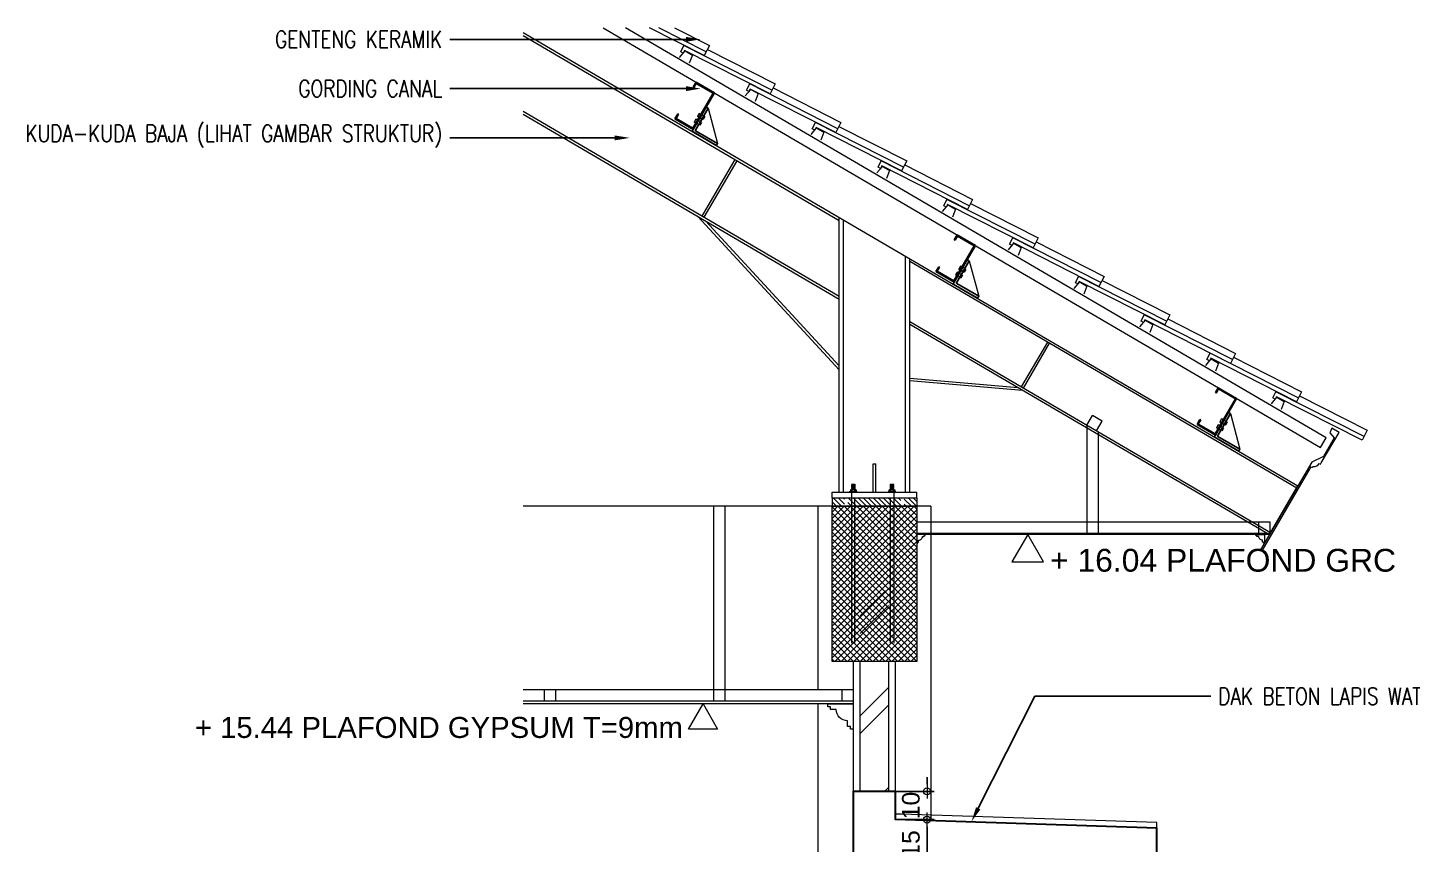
# Model space of a CAD drawing. Header units: millimetres. Extents: x -11 to 1625, y -267 to 180.
# Drawn here: x 1122.84 to 1142.46, y 103.73 to 115.3 of the extents above; entities that cross this region are included whole.
import ezdxf
from ezdxf import colors
from ezdxf.entities.mleader import LeaderData, LeaderLine
from ezdxf.math import Vec2, Vec3

# ---------------------------------------------------------------- set-up
doc = ezdxf.new("R2010")
doc.units = ezdxf.units.MM
doc.layers.add('03-GRS', color=3, linetype='Continuous')
for name, color, linetype, lineweight in [('ars', 11, 'Continuous', 5), ('ARS DIN', 31, 'Continuous', 5), ('atap', 7, 'Continuous', 20), ('balok', 111, 'Continuous', 35), ('blk', 1, 'Continuous', 30), ('GEN', 11, 'Continuous', 5), ('kap', 71, 'Continuous', 15), ('lan', 7, 'Continuous', 15), ('not', 7, 'Continuous', 20), ('pla', 213, 'Continuous', 15), ('tem', 5, 'Continuous', 20), ('TEXT KETERANGAN', 7, 'Continuous', 9), ('u', 6, 'Continuous', 20)]:
    doc.layers.add(name, color=color, linetype=linetype, lineweight=lineweight)
doc.styles.add('ATTR', font='romans.shx', dxfattribs={"width": 0.8, "height": 1.735066})
doc.styles.add('S', font='SIMPLEX', dxfattribs={"width": 1.1})
doc.styles.get("Standard").update_dxf_attribs({"font": 'ARIALUNI.TTF'})
doc.dimstyles.new('SK-25', dxfattribs={"dimtxt": 0.25, "dimasz": 0.1, "dimexe": 0.1, "dimexo": 0, "dimgap": 0.1, "dimtad": 1, "dimdec": 0, "dimlfac": 25, "dimzin": 12, "dimdsep": 46, "dimtxsty": 'Standard', "dimblk": 'BULAT', "dimcen": 0.1, "dimclrd": 256, "dimadec": 0, "dimazin": 3, "dimtfac": 1, "dimtdec": 0, "dimtofl": 0, "dimtmove": 0, "dimatfit": 3, "dimldrblk": 'BULAT', "dimfxl": 0, "dimtolj": 1, "dimtzin": 0, "dimarcsym": 0})

# ---------------------------------------------------------------- blocks, each defined once
blk = doc.blocks.new('PEILA')
blk.add_lwpolyline([(-0.188, -0.325), (0.188, -0.325), (0, 0)], close=True)
at = {"style": 'S', "width": 1.1, "flags": 4}
blk.add_attdef('CAT', (0.265, -0.289), '', height=0.2, dxfattribs=at)
blk = doc.blocks.new('A$C58C93239')
at = {"layer": '03-GRS'}
for p, q in [((-662, 1348), (-12, 1721)), ((-662, 1348), (-12, 1721)), ((-619, 1336), (-23, 1677)), ((-619, 1336), (-23, 1677)), ((60, 1531), (-23, 1677)), ((60, 1531), (-23, 1677)), ((88, 1547), (-12, 1721)), ((88, 1547), (-12, 1721)), ((60, 1531), (88, 1547)), ((60, 1531), (88, 1547)), ((83, 46), (-662, 1348)), ((83, 46), (-662, 1348)), ((94, 90), (-619, 1336)), ((94, 90), (-619, 1336)), ((-444, 805), (-374, 845)), ((-444, 805), (-374, 845)), ((3, 24), (-444, 805)), ((3, 24), (-444, 805)), ((-267, 399), (-74, 510)), ((-267, 399), (-74, 510)), ((606, 577), (634, 593)), ((606, 577), (634, 593)), ((690, 431), (606, 577)), ((690, 431), (606, 577)), ((734, 419), (634, 593)), ((734, 419), (634, 593)), ((83, 46), (734, 419)), ((83, 46), (734, 419)), ((122, -23), (83, 46)), ((122, -23), (83, 46)), ((94, 90), (690, 431)), ((94, 90), (690, 431)), ((-785, -450), (-4, -3)), ((-785, -450), (-4, -3)), ((-746, -520), (-785, -450)), ((-746, -520), (-785, -450)), ((-746, -520), (122, -23)), ((-746, -520), (122, -23))]:
    blk.add_line(p, q, dxfattribs=at)
blk.add_ellipse((-14, 14), major_axis=(-14.1, 14.1), ratio=1, start_param=2.87598, end_param=4.446776, dxfattribs=at)
blk.add_ellipse((-14, 14), major_axis=(-14.1, 14.1), ratio=1, start_param=2.87598, end_param=4.446776, dxfattribs=at)
at = {"layer": 'atap', "color": 2}
for p, q in [((-444, 805), (-785, -450)), ((-327, 503), (-133, 614)), ((-327, 503), (-267, 399)), ((-267, 399), (-74, 510)), ((-133, 614), (-74, 510)), ((-208, 295), (-14, 406)), ((-208, 295), (-14, 406)), ((-208, 295), (-148, 191)), ((-148, 191), (46, 302)), ((-14, 406), (46, 302))]:
    blk.add_line(p, q, dxfattribs=at)
blk = doc.blocks.new('GORDING 150')
at = {"layer": 'balok', "color": 1, "ltscale": 0.5, "xscale": 0.09999999997671699, "yscale": 0.09999999997671699, "zscale": 0.09999999997671699}
blk.add_blockref('A$C58C93239', (12.8, -47.9), dxfattribs=at)
blk = doc.blocks.new('BULAT')
for p, q in [((-1, 0), (1, 0)), ((0, -1), (0, 1))]:
    blk.add_line(p, q)
blk.add_circle((0, 0), 0.5)
blk = doc.blocks.new('*D3240')
at = {"layer": 'Defpoints', "color": 0, "ltscale": 0.15}
for p in [(1135.139, 104.475), (1135.139, 104.075), (1135.584, 104.075)]:
    blk.add_point(p, dxfattribs=at)
at = {"layer": 'u', "lineweight": -2, "ltscale": 0.15}
for p, q in [((1135.584, 104.575), (1135.584, 104.675)), ((1135.584, 103.975), (1135.584, 103.875))]:
    blk.add_line(p, q, dxfattribs=at)
at = {"layer": 'u', "color": 0, "lineweight": -2, "ltscale": 0.15}
for p, q in [((1135.139, 104.475), (1135.684, 104.475)), ((1135.139, 104.075), (1135.684, 104.075))]:
    blk.add_line(p, q, dxfattribs=at)
at = {"layer": 'u', "lineweight": -2, "ltscale": 0.15, "xscale": 0.1, "yscale": 0.1, "zscale": 0.1}
for p, rotation in [((1135.584, 104.475), 270), ((1135.584, 104.075), 90)]:
    blk.add_blockref('BULAT', p, dxfattribs=dict(at, rotation=rotation))
at = {"layer": 'u', "color": 0, "ltscale": 0.15, "insert": (1135.356, 104.275), "char_height": 0.25, "attachment_point": 5, "rotation": 90}
blk.add_mtext('\\A1;10', dxfattribs=at)
blk = doc.blocks.new('*D3241')
at = {"layer": 'Defpoints', "color": 0, "ltscale": 0.15}
for p in [(1135.139, 104.075), (1135.084, 103.475), (1135.584, 103.475)]:
    blk.add_point(p, dxfattribs=at)
at = {"layer": 'u', "color": 0, "lineweight": -2, "ltscale": 0.15}
for p, q in [((1135.139, 104.075), (1135.684, 104.075)), ((1135.084, 103.475), (1135.684, 103.475))]:
    blk.add_line(p, q, dxfattribs=at)
at = {"layer": 'u', "lineweight": -2, "ltscale": 0.15}
blk.add_line((1135.584, 103.975), (1135.584, 103.575), dxfattribs=at)
at = {"layer": 'u', "lineweight": -2, "ltscale": 0.15, "xscale": 0.1, "yscale": 0.1, "zscale": 0.1}
for p, rotation in [((1135.584, 104.075), 90), ((1135.584, 103.475), 270)]:
    blk.add_blockref('BULAT', p, dxfattribs=dict(at, rotation=rotation))
at = {"layer": 'u', "color": 0, "ltscale": 0.15, "insert": (1135.356, 103.73), "char_height": 0.25, "attachment_point": 5, "rotation": 90}
blk.add_mtext('\\A1;15', dxfattribs=at)

msp = doc.modelspace()

# ---------------------------------------------------------------- hatches: boundary and pattern name
at = {"layer": 'ars'}
h = msp.add_hatch(dxfattribs=at)
h.set_pattern_fill('ANSI31', color=256, scale=0.4, style=0)
h.set_pattern_definition([(135, (3115.739344, 400.922335), (0.035355339, 0.035355339), [])])
h.paths.add_polyline_path([(1134.4621174, 108.6351718), (1135.2141174, 108.6351718), (1135.2141175, 108.5151718), (1134.4621175, 108.5151718)])
h.paths.add_polyline_path([(1135.4385438, 108.6351718), (1135.4385438, 108.5151718), (1135.2621175, 108.5151718), (1135.2621175, 108.6351718)])
h.paths.add_polyline_path([(1134.2385438, 108.5151718), (1134.2385438, 108.6351718), (1134.4141175, 108.6351718), (1134.4141175, 108.5151718)])
h = msp.add_hatch(dxfattribs=at)
h.set_pattern_fill('ANSI37,_O', color=256, scale=0.02)
h.set_pattern_definition([(135, (9480.614795, -1383.601345), (0.0449012806, 0.0449012806), []), (45, (9480.614795, -1383.601345), (0.0449012806, -0.0449012806), [])])
h.paths.add_polyline_path([(1135.4385438, 106.3151718), (1134.2385438, 106.3151718), (1134.2385438, 108.5151718), (1135.4385438, 108.5151718)])
h = msp.add_hatch(dxfattribs=at)
h.set_pattern_fill('TEMBOK', color=256)
h.set_pattern_definition([(45, (1078.8554, -105.8009), (-0.707107, 0.707107), []), (45, (1079.1054, -105.8009), (-0.707107, 0.707107), [])])
h.paths.add_polyline_path([(1134.6385438, 104.4751718), (1135.0385438, 104.4751718), (1135.0385438, 107.3151718), (1134.6385438, 107.3151718)])
h.paths.add_polyline_path([(1135.0385438, 96.9151718), (1134.6385438, 96.9151718), (1134.6385438, 92.7151718), (1135.0385438, 92.7151718)])

# ---------------------------------------------------------------- linework, layer by layer
at = {"ltscale": 10}
msp.add_line((1140.8385438, 108.8039433), (1140.4344833, 108.1134832), dxfattribs=at)
at = {"layer": 'ars'}
for p, q in [((1129.8614296, 115.2278026), (1140.8385438, 108.8039433)), ((1129.8614296, 115.1860913), (1134.3385438, 112.5660628)), ((1129.8614296, 114.1108662), (1134.3385438, 111.4908377)), ((1129.8614296, 114.0691548), (1134.3385438, 111.4491264)), ((1132.3975708, 112.6267043), (1132.866281, 113.427638)), ((1132.4251892, 112.6105419), (1132.8938994, 113.4114756)), ((1134.3385438, 110.4491264), (1132.3385438, 112.6195359)), ((1134.3385438, 110.5022513), (1132.4447937, 112.5573579)), ((1134.3385438, 108.7151718), (1134.3385438, 112.6077741)), ((1134.3985438, 108.7151718), (1134.3985438, 112.5726618)), ((1135.2785438, 108.7151718), (1135.2785438, 112.0576817)), ((1135.3385438, 108.7151718), (1135.3385438, 112.0225694)), ((1135.3385438, 111.9854927), (1140.8223814, 108.7763249)), ((1135.3385438, 111.1327279), (1140.4506458, 108.1411017)), ((1135.3385438, 111.0956512), (1140.4344833, 108.1134832)), ((1136.9221306, 110.2060054), (1137.2938663, 110.8412287)), ((1136.949749, 110.189843), (1137.3214847, 110.8250663)), ((1135.3385438, 110.3277671), (1136.874312, 110.1969124)), ((1135.3385438, 110.2956512), (1136.9385438, 110.1593236)), ((1134.8185438, 109.1151719), (1134.8585438, 109.1151718)), ((1134.8185438, 108.7151719), (1134.8185438, 109.1151719)), ((1134.8585438, 108.7151719), (1134.8585438, 109.1151718)), ((1134.2385438, 108.7151718), (1135.4385438, 108.7151718)), ((1134.2385438, 108.6351718), (1134.2385438, 108.7151718)), ((1134.5141174, 108.8255718), (1134.5621174, 108.8223718)), ((1134.5141174, 108.8191718), (1134.5621174, 108.8159718)), ((1134.5621174, 108.8097851), (1134.5141174, 108.8127718)), ((1134.5621174, 108.8033851), (1134.5141174, 108.8063718)), ((1134.5621174, 108.7971984), (1134.5141174, 108.7999718)), ((1134.5621174, 108.7907984), (1134.5141174, 108.7935718)), ((1134.5621174, 108.7846118), (1134.5141174, 108.7871718)), ((1134.5621174, 108.7782118), (1134.5141174, 108.7807718)), ((1134.5621174, 108.7720251), (1134.5141174, 108.7743718)), ((1134.5621174, 108.7656251), (1134.5141174, 108.7679718)), ((1134.5621174, 108.7594384), (1134.5141174, 108.7615718)), ((1134.5621174, 108.7530384), (1134.5141174, 108.7551718)), ((1134.5621174, 108.7468518), (1134.5141174, 108.7487718)), ((1134.5173174, 108.8221584), (1134.5589174, 108.8193851)), ((1134.5173174, 108.8157584), (1134.5589174, 108.8129851)), ((1134.5589174, 108.8067984), (1134.5173174, 108.8093584)), ((1134.5589174, 108.8003984), (1134.5173174, 108.8029584)), ((1134.5589174, 108.7942118), (1134.5173174, 108.7965584)), ((1134.5589174, 108.7878118), (1134.5173174, 108.7901584)), ((1134.5589174, 108.7816251), (1134.5173174, 108.7837584)), ((1134.5589174, 108.7752251), (1134.5173174, 108.7773584)), ((1134.5589174, 108.7690384), (1134.5173174, 108.7709584)), ((1134.5589174, 108.7626384), (1134.5173174, 108.7645584)), ((1134.5589174, 108.7564518), (1134.5173174, 108.7581584)), ((1134.5589174, 108.7500518), (1134.5173174, 108.7517584)), ((1135.0641174, 108.8255718), (1135.1121174, 108.8223718)), ((1135.0641174, 108.8191718), (1135.1121174, 108.8159718)), ((1135.1121174, 108.8097851), (1135.0641174, 108.8127718)), ((1135.1121174, 108.8033851), (1135.0641174, 108.8063718)), ((1135.1121174, 108.7971984), (1135.0641174, 108.7999718)), ((1135.1121174, 108.7907984), (1135.0641174, 108.7935718)), ((1135.1121174, 108.7846118), (1135.0641174, 108.7871718)), ((1135.1121174, 108.7782118), (1135.0641174, 108.7807718)), ((1135.1121174, 108.7720251), (1135.0641174, 108.7743718)), ((1135.1121174, 108.7656251), (1135.0641174, 108.7679718)), ((1135.1121174, 108.7594384), (1135.0641174, 108.7615718)), ((1135.1121174, 108.7530384), (1135.0641174, 108.7551718)), ((1135.1121174, 108.7468518), (1135.0641174, 108.7487718)), ((1135.0673174, 108.8221584), (1135.1089174, 108.8193851)), ((1135.0673174, 108.8157584), (1135.1089174, 108.8129851)), ((1135.1089174, 108.8067984), (1135.0673174, 108.8093584)), ((1135.1089174, 108.8003984), (1135.0673174, 108.8029584)), ((1135.1089174, 108.7942118), (1135.0673174, 108.7965584)), ((1135.1089174, 108.7878118), (1135.0673174, 108.7901584)), ((1135.1089174, 108.7816251), (1135.0673174, 108.7837584)), ((1135.1089174, 108.7752251), (1135.0673174, 108.7773584)), ((1135.1089174, 108.7690384), (1135.0673174, 108.7709584)), ((1135.1089174, 108.7626384), (1135.0673174, 108.7645584)), ((1135.1089174, 108.7564518), (1135.0673174, 108.7581584)), ((1135.1089174, 108.7500518), (1135.0673174, 108.7517584)), ((1135.4385438, 108.6351718), (1135.4385438, 108.7151718)), ((1134.2385438, 108.6351718), (1135.4385438, 108.6351718)), ((1134.2385438, 108.6351718), (1134.2385438, 108.5151718)), ((1134.2385438, 108.5151718), (1135.4385438, 108.5151718)), ((1135.4385438, 108.6351718), (1135.4385438, 108.5151718)), ((1140.4344921, 108.1134982), (1135.4385438, 108.1134982)), ((1134.5385438, 105.7151718), (1129.8614296, 105.7151718))]:
    msp.add_line(p, q, dxfattribs=at)
for points in [[(1132.0771332, 114.8735966), (1132.1549984, 114.9670686), (1132.2585709, 114.9064655), (1132.2152299, 114.7927925)], [(1133.0091119, 114.3282709), (1133.0869771, 114.4217429), (1133.1905496, 114.3611399), (1133.1472086, 114.2474668)], [(1133.9410907, 113.7829452), (1134.0189558, 113.8764172), (1134.1225283, 113.8158142), (1134.0791874, 113.7021411)], [(1134.8730694, 113.2376196), (1134.9509345, 113.3310916), (1135.0545071, 113.2704885), (1135.0111661, 113.1568155)], [(1135.8050481, 112.6922939), (1135.8829132, 112.7857659), (1135.9864858, 112.7251629), (1135.9431448, 112.6114898)], [(1136.7370268, 112.1469682), (1136.814892, 112.2404402), (1136.9184645, 112.1798372), (1136.8751235, 112.0661641)], [(1137.6690055, 111.6016426), (1137.7468707, 111.6951146), (1137.8504432, 111.6345115), (1137.8071023, 111.5208385)], [(1138.6009843, 111.0563169), (1138.6788494, 111.1497889), (1138.7824219, 111.0891859), (1138.739081, 110.9755128)], [(1139.532963, 110.5109912), (1139.6108281, 110.6044632), (1139.7144007, 110.5438602), (1139.6710597, 110.4301871)], [(1140.4649417, 109.9656656), (1140.5428069, 110.0591376), (1140.6463794, 109.9985345), (1140.6030384, 109.8848615)], [(1134.5171174, 108.7455718), (1134.5141174, 108.7487718), (1134.5173174, 108.7517584), (1134.5141174, 108.7551718), (1134.5173174, 108.7581584), (1134.5141174, 108.7615718), (1134.5173174, 108.7645584), (1134.5141174, 108.7679718), (1134.5173174, 108.7709584), (1134.5141174, 108.7743718), (1134.5173174, 108.7773584), (1134.5141174, 108.7807718), (1134.5173174, 108.7837584), (1134.5141174, 108.7871718), (1134.5173174, 108.7901584), (1134.5141174, 108.7935718), (1134.5173174, 108.7965584), (1134.5141174, 108.7999718), (1134.5173174, 108.8029584), (1134.5141174, 108.8063718), (1134.5173174, 108.8093584), (1134.5141174, 108.8127718), (1134.5173174, 108.8157584), (1134.5141174, 108.8191718), (1134.5173174, 108.8221584), (1134.5141174, 108.8255718), (1134.5589174, 108.8255718), (1134.5621174, 108.8223718), (1134.5589174, 108.8193851), (1134.5621174, 108.8159718), (1134.5589174, 108.8129851), (1134.5621174, 108.8097851), (1134.5589174, 108.8067984), (1134.5621174, 108.8033851), (1134.5589174, 108.8003984), (1134.5621174, 108.7971984), (1134.5589174, 108.7942118), (1134.5621174, 108.7907984), (1134.5589174, 108.7878118), (1134.5621174, 108.7846118), (1134.5589174, 108.7816251), (1134.5621174, 108.7782118), (1134.5589174, 108.7752251), (1134.5621174, 108.7720251), (1134.5589174, 108.7690384), (1134.5621174, 108.7656251), (1134.5589174, 108.7626384), (1134.5621174, 108.7594384), (1134.5589174, 108.7564518), (1134.5621174, 108.7530384), (1134.5589174, 108.7500518), (1134.5621174, 108.7468518), (1134.560746, 108.7455718)], [(1134.5141174, 108.7455718), (1134.5141186, 106.5734472)], [(1134.5621174, 108.7151718), (1134.5621174, 108.7455718)], [(1135.0671174, 108.7455718), (1135.0641174, 108.7487718), (1135.0673174, 108.7517584), (1135.0641174, 108.7551718), (1135.0673174, 108.7581584), (1135.0641174, 108.7615718), (1135.0673174, 108.7645584), (1135.0641174, 108.7679718), (1135.0673174, 108.7709584), (1135.0641174, 108.7743718), (1135.0673174, 108.7773584), (1135.0641174, 108.7807718), (1135.0673174, 108.7837584), (1135.0641174, 108.7871718), (1135.0673174, 108.7901584), (1135.0641174, 108.7935718), (1135.0673174, 108.7965584), (1135.0641174, 108.7999718), (1135.0673174, 108.8029584), (1135.0641174, 108.8063718), (1135.0673174, 108.8093584), (1135.0641174, 108.8127718), (1135.0673174, 108.8157584), (1135.0641174, 108.8191718), (1135.0673174, 108.8221584), (1135.0641174, 108.8255718), (1135.1089174, 108.8255718), (1135.1121174, 108.8223718), (1135.1089174, 108.8193851), (1135.1121174, 108.8159718), (1135.1089174, 108.8129851), (1135.1121174, 108.8097851), (1135.1089174, 108.8067984), (1135.1121174, 108.8033851), (1135.1089174, 108.8003984), (1135.1121174, 108.7971984), (1135.1089174, 108.7942118), (1135.1121174, 108.7907984), (1135.1089174, 108.7878118), (1135.1121174, 108.7846118), (1135.1089174, 108.7816251), (1135.1121174, 108.7782118), (1135.1089174, 108.7752251), (1135.1121174, 108.7720251), (1135.1089174, 108.7690384), (1135.1121174, 108.7656251), (1135.1089174, 108.7626384), (1135.1121174, 108.7594384), (1135.1089174, 108.7564518), (1135.1121174, 108.7530384), (1135.1089174, 108.7500518), (1135.1121174, 108.7468518), (1135.110746, 108.7455718)], [(1135.0641174, 108.7151718), (1135.0641174, 108.7455718)], [(1135.1121174, 108.7455718), (1135.1121187, 106.5734475)], [(1134.5621186, 106.5734473), (1134.5621174, 108.6351718)], [(1135.0641186, 106.5734475), (1135.0641174, 108.6351718)], [(1135.0385438, 106.3151718), (1135.0385438, 104.4751718), (1134.6385438, 104.4751718), (1134.6385438, 106.3151718)]]:
    msp.add_lwpolyline(points, dxfattribs=at)
for points in [[(1140.3325861, 107.8825345), (1141.0292551, 109.07249, 0.4142135624), (1141.0566177, 109.0796516, 0.296440068), (1141.1419011, 109.1224386), (1141.1591632, 109.1123381), (1141.1692637, 109.1296002), (1141.4217765, 109.5611524), (1141.3182039, 109.6217555), (1141.2921994, 109.5535517), (1141.3540118, 109.4849425), (1141.1993963, 109.2206997), (1141.0353897, 109.138417), (1140.3078055, 107.8970539)], [(1135.5452105, 108.0868315), (1135.5452105, 108.1001649), (1135.5585438, 108.1001649), (1135.5585438, 108.1134982), (1135.4385438, 108.1134982), (1135.4385438, 107.9934982), (1135.4518772, 107.9934982), (1135.4518772, 108.0068315), (1135.4652105, 108.0068315), (1135.4652105, 108.0334982, 0.4142135624), (1135.5185438, 108.0868315)]]:
    msp.add_lwpolyline(points, format="xyb", close=True, dxfattribs=at)
for points in [[(1134.5941174, 108.7151718), (1134.5941174, 108.7215718), (1134.4821174, 108.7215718), (1134.4821174, 108.7151718)], [(1134.5181174, 108.7425718), (1134.5031174, 108.7455718), (1134.4981174, 108.7425718), (1134.4981174, 108.7245718), (1134.5031174, 108.7215718), (1134.5181174, 108.7245718)], [(1134.4981174, 108.7455718), (1134.4981174, 108.7215718), (1134.5781174, 108.7215718), (1134.5781174, 108.7455718)], [(1134.5481174, 108.7455718), (1134.5381174, 108.7455718), (1134.5281174, 108.7455718), (1134.5181174, 108.7425718), (1134.5181174, 108.7245718), (1134.5281174, 108.7215718), (1134.5381174, 108.7215718), (1134.5481174, 108.7215718), (1134.5581174, 108.7245718), (1134.5581174, 108.7425718)], [(1134.5581174, 108.7425718), (1134.5731174, 108.7455718), (1134.5781174, 108.7425718), (1134.5781174, 108.7245718), (1134.5731174, 108.7215718), (1134.5581174, 108.7245718)], [(1135.1441174, 108.7151718), (1135.1441174, 108.7215718), (1135.0321174, 108.7215718), (1135.0321174, 108.7151718)], [(1135.0681174, 108.7425718), (1135.0531174, 108.7455718), (1135.0481174, 108.7425718), (1135.0481174, 108.7245718), (1135.0531174, 108.7215718), (1135.0681174, 108.7245718)], [(1135.1281174, 108.7455718), (1135.1281174, 108.7215718), (1135.0481174, 108.7215718), (1135.0481174, 108.7455718)], [(1135.0781174, 108.7455718), (1135.0881174, 108.7455718), (1135.0981174, 108.7455718), (1135.1081174, 108.7425718), (1135.1081174, 108.7245718), (1135.0981174, 108.7215718), (1135.0881174, 108.7215718), (1135.0781174, 108.7215718), (1135.0681174, 108.7245718), (1135.0681174, 108.7425718)], [(1135.1081174, 108.7425718), (1135.1231174, 108.7455718), (1135.1281174, 108.7425718), (1135.1281174, 108.7245718), (1135.1231174, 108.7215718), (1135.1081174, 108.7245718)], [(1135.4385438, 106.3151718), (1134.2385438, 106.3151718), (1134.2385438, 108.5151718), (1135.4385438, 108.5151718)]]:
    msp.add_lwpolyline(points, close=True, dxfattribs=at)
at = {"layer": 'ARS DIN'}
msp.add_lwpolyline([(1138.8385438, 103.9551718), (1138.8385438, 104.0351297), (1135.2185438, 104.1526192), (1135.1385438, 104.1526192), (1135.1385438, 104.0751718)], close=True, dxfattribs=at)
at = {"layer": 'blk'}
msp.add_line((1138.8385438, 103.4751718), (1138.8385438, 103.9551718), dxfattribs=at)
msp.add_lwpolyline([(1138.6385438, 103.4751718), (1138.8385438, 103.4751718), (1138.8385438, 103.9551718), (1135.1385438, 104.0751718), (1135.1385438, 104.4751718), (1134.5385438, 104.4751718), (1134.5385438, 103.4751718), (1138.5585438, 103.4751718)], dxfattribs=at)
at = {"layer": 'GEN', "color": 11}
for p, q in [((1132.4552466, 114.9549282), (1131.7845622, 115.2955385)), ((1133.3872253, 114.4096025), (1132.1389738, 115.0435332)), ((1134.319204, 113.8642768), (1133.0709525, 114.4982076)), ((1135.2511827, 113.3189512), (1134.0029312, 113.9528819)), ((1136.1831615, 112.7736255), (1134.9349099, 113.4075562)), ((1137.1151402, 112.2282998), (1135.8668887, 112.8622306)), ((1138.0471189, 111.6829742), (1136.7988674, 112.3169049)), ((1138.9790976, 111.1376485), (1137.7308461, 111.7715792)), ((1139.9110763, 110.5923228), (1138.6628248, 111.2262536)), ((1140.8442908, 110.0491091), (1139.5960393, 110.6830398)), ((1141.7765351, 109.5042373), (1140.5282836, 110.138168))]:
    msp.add_line(p, q, dxfattribs=at)
for points in [[(1132.0054065, 115.2955385), (1132.5005273, 115.044089), (1132.4280781, 114.9014317), (1131.6520556, 115.2955385)], [(1132.4714527, 114.986839), (1133.4325061, 114.4987633), (1133.3600568, 114.356106), (1132.1474697, 114.9719244), (1132.1293573, 114.9362601), (1132.093693, 114.9543724), (1132.1389738, 115.0435332)], [(1133.4034314, 114.4415134), (1134.3644848, 113.9534376), (1134.2920355, 113.8107803), (1133.0794484, 114.4265988), (1133.0613361, 114.3909344), (1133.0256717, 114.4090467), (1133.0709525, 114.4982076)], [(1134.3354101, 113.8961877), (1135.2964635, 113.408112), (1135.2240143, 113.2654547), (1134.0114271, 113.8812731), (1133.9933148, 113.8456088), (1133.9576505, 113.8637211), (1134.0029312, 113.9528819)], [(1135.2673888, 113.350862), (1136.2284422, 112.8627863), (1136.155993, 112.720129), (1134.9434058, 113.3359474), (1134.9252935, 113.3002831), (1134.8896292, 113.3183954), (1134.9349099, 113.4075562)], [(1136.1993676, 112.8055364), (1137.1604209, 112.3174606), (1137.0879717, 112.1748033), (1135.8753845, 112.7906218), (1135.8572722, 112.7549574), (1135.8216079, 112.7730697), (1135.8668887, 112.8622306)], [(1137.1313463, 112.2602107), (1138.0923997, 111.772135), (1138.0199504, 111.6294777), (1136.8073633, 112.2452961), (1136.7892509, 112.2096318), (1136.7535866, 112.2277441), (1136.7988674, 112.3169049)], [(1138.063325, 111.714885), (1139.0243784, 111.2268093), (1138.9519292, 111.084152), (1137.739342, 111.6999704), (1137.7212297, 111.6643061), (1137.6855653, 111.6824184), (1137.7308461, 111.7715792)], [(1138.9953037, 111.1695594), (1139.9563571, 110.6814836), (1139.8839079, 110.5388263), (1138.6713207, 111.1546448), (1138.6532084, 111.1189804), (1138.6175441, 111.1370927), (1138.6628248, 111.2262536)], [(1139.9284903, 110.6263598), (1140.8895716, 110.1382699), (1140.8171223, 109.9956126), (1139.6045351, 110.611431), (1139.5864228, 110.5757667), (1139.5507585, 110.593879), (1139.5960393, 110.6830398)], [(1140.8607346, 110.081488), (1141.8218159, 109.5933981), (1141.7493666, 109.4507408), (1140.5367795, 110.0665592), (1140.5186672, 110.0308949), (1140.4830028, 110.0490072), (1140.5282836, 110.138168)]]:
    msp.add_lwpolyline(points, dxfattribs=at)
at = {"layer": 'kap'}
for p, q in [((1137.8467555, 108.2894982), (1137.8467555, 108.1294982)), ((1138.0067555, 108.2894982), (1138.0067555, 108.1294982))]:
    msp.add_line(p, q, dxfattribs=at)
msp.add_lwpolyline([(1130.9957621, 115.2955385), (1141.1593098, 109.3485751), (1141.240292, 109.4865675), (1131.3125778, 115.2955385)], dxfattribs=at)
at = {"layer": 'lan'}
for points in [[(1140.2575732, 108.0868315), (1140.2575732, 108.1001649), (1140.2442398, 108.1001649), (1140.2442398, 108.1134982), (1140.3642398, 108.1134982), (1140.3642398, 107.9934982), (1140.3509065, 107.9934982), (1140.3509065, 108.0068315), (1140.3375732, 108.0068315), (1140.3375732, 108.0334982, -0.4142135624), (1140.2842398, 108.0868315)], [(1134.2185438, 105.6351718), (1134.2185438, 105.6751718), (1134.1785438, 105.6751718), (1134.1785438, 105.7151718), (1134.5385438, 105.7151718), (1134.5385438, 105.3551718), (1134.4985438, 105.3551718), (1134.4985438, 105.3951718), (1134.4585438, 105.3951718), (1134.4585438, 105.4751718, -0.4142135624), (1134.2985438, 105.6351718)]]:
    msp.add_lwpolyline(points, format="xyb", close=True, dxfattribs=at)
at = {"layer": 'pla'}
for p, q in [((1137.8462858, 109.6640971), (1137.9262858, 109.8026612)), ((1138.0648499, 109.7226612), (1137.9262858, 109.8026612)), ((1137.9848499, 109.5840971), (1138.0648499, 109.7226612)), ((1137.8467555, 109.6649106), (1137.8467555, 108.1294982)), ((1138.0067555, 109.5712778), (1138.0067555, 108.1294982)), ((1132.5585438, 108.5151718), (1132.5585438, 105.7551718)), ((1132.7185438, 108.5151718), (1132.7185438, 105.7551718)), ((1140.4438554, 108.2894982), (1135.4385438, 108.2894982)), ((1140.4438554, 108.1294982), (1135.4385438, 108.1294982)), ((1140.2838554, 108.1294982), (1140.2838554, 108.2894982)), ((1140.4438554, 108.1294982), (1140.4438554, 108.2894982)), ((1134.5385438, 105.9151718), (1129.8614296, 105.9151718)), ((1134.5385438, 105.7551718), (1129.8614296, 105.7551718)), ((1130.1585438, 105.9151718), (1130.1585438, 105.7551718)), ((1130.3185438, 105.9151718), (1130.3185438, 105.7551718)), ((1134.3785438, 105.9151718), (1134.3785438, 105.7551718))]:
    msp.add_line(p, q, dxfattribs=at)
at = {"layer": 'tem'}
for p, q in [((1135.6385438, 108.5151718), (1129.8614296, 108.5151718)), ((1134.0385438, 108.5151718), (1134.0385438, 105.9151718)), ((1135.6385438, 108.5151718), (1135.6385438, 104.0589555)), ((1134.5385438, 106.3151718), (1134.5385438, 104.4751718)), ((1135.1385438, 104.4751718), (1135.1385438, 106.3151718)), ((1134.0385438, 105.7151718), (1134.0385438, 92.7151718))]:
    msp.add_line(p, q, dxfattribs=at)
at = {"layer": 'u'}
msp.add_lwpolyline([(1140.8385438, 108.8039433), (1140.4344833, 108.1134832)], dxfattribs=at)

# ---------------------------------------------------------------- block references
at = {"linetype": 'Continuous', "ltscale": 5, "xscale": -0.004, "yscale": 0.004, "zscale": 0.004, "rotation": 359.7815259932136}
for p in [(1132.3553966, 114.0277669), (1136.0553966, 111.8625093), (1139.7553966, 109.6972518)]:
    msp.add_blockref('GORDING 150', p, dxfattribs=at)
at = {"layer": 'not'}
ref = msp.add_blockref('PEILA', (1137.0122018, 108.1134982), dxfattribs=dict(at, xscale=1.193648604761393, yscale=1.193648604761393, zscale=1.193648604761393))
ref.add_attrib('CAT', '+ 16.04 PLAFOND GRC ', (1137.3266436, 107.5881672), dxfattribs={"layer": '0', "height": 0.32304063, "flags": 4})
ref = msp.add_blockref('PEILA', (1132.4110358, 105.7151718), dxfattribs=dict(at, xscale=-1.097170317650512, yscale=1.097170317650512, zscale=1.097170317650512))
ref.add_attrib('CAT', '+ 15.44 PLAFOND GYPSUM T=9mm', (1125.2099712, 105.2323013), dxfattribs={"layer": '0', "height": 0.296930427, "flags": 4})

# ---------------------------------------------------------------- dimensions: what is measured, and where the dimension line sits
at = {"layer": 'u', "ltscale": 0.15}
for base, p1, p2, picture, middle in [((1135.5841473, 104.0751718), (1135.1385438, 104.4751718), (1135.1385438, 104.0751718), '*D3240', (1135.5841473, 104.2751718)), ((1135.5841473, 103.4751718), (1135.1385438, 104.0751718), (1135.0841473, 103.4751718), '*D3241', (1135.5841473, 103.7301718))]:
    dim = msp.add_linear_dim(base=base, p1=p1, p2=p2, angle=270, dimstyle='SK-25', dxfattribs=at)
    dim.commit()
    dim.dimension.update_dxf_attribs({"geometry": picture, "text_midpoint": middle, "dimtype": 160})

# ---------------------------------------------------------------- leaders
at = {"layer": 'TEXT KETERANGAN'}
ml = msp.add_multileader_mtext('Standard', dxfattribs=at)
ml.set_content('{\\C90;GENTENG KERAMIK}', color=256, style='ATTR')
ml.set_leader_properties()
ml.build(insert=Vec2(0, 0))
ml.multileader.update_dxf_attribs({"text_left_attachment_type": 2, "text_right_attachment_type": 2, "dogleg_length": 2.367, "arrow_head_size": 0.2110034})
ctx = ml.context
ctx.base_point, ctx.char_height, ctx.arrow_head_size, ctx.landing_gap_size, ctx.plane_origin = Vec3(1125.9867564, 115.1304992), 0.24, 0.2110034, 0.1055017, Vec3(1126.6042282, 114.4071917)
ctx.left_attachment, ctx.right_attachment, ctx.text_align_type = 2, 2, 2
notes = []
notes.append((ctx, [(0, (1, 1, 0), (1129.9081135, 115.1304992), (-1, 0), 1.0863537, [(0, [(1132.3792054, 115.1304992)], 0, [])])]))
ctx.mtext.insert, ctx.mtext.alignment, ctx.mtext.flow_direction = Vec3(1128.7162581, 115.2504992), 3, 5
ml = msp.add_multileader_mtext('Standard', dxfattribs=at)
ml.set_content('{\\C90;GORDING CANAL}', color=256, style='ATTR')
ml.set_leader_properties()
ml.build(insert=Vec2(0, 0))
ml.multileader.update_dxf_attribs({"text_left_attachment_type": 2, "text_right_attachment_type": 2, "dogleg_length": 2.367, "arrow_head_size": 0.2110034})
ctx = ml.context
ctx.base_point, ctx.char_height, ctx.arrow_head_size, ctx.landing_gap_size, ctx.plane_origin = Vec3(1126.334185, 114.4323426), 0.24, 0.2110034, 0.1055017, Vec3(1126.6042282, 113.7090351)
ctx.left_attachment, ctx.right_attachment, ctx.text_align_type = 2, 2, 2
notes.append((ctx, [(0, (1, 1, 0), (1129.9081135, 114.4323426), (-1, 0), 1.0863537, [(0, [(1132.3792054, 114.4323426)], 0, [])])]))
ctx.mtext.insert, ctx.mtext.alignment, ctx.mtext.flow_direction = Vec3(1128.7162581, 114.5523426), 3, 5
ml = msp.add_multileader_mtext('Standard', dxfattribs=at)
ml.set_content('{\\C90;KUDA-KUDA BAJA (LIHAT GAMBAR STRUKTUR)}', color=256, style='ATTR')
ml.set_leader_properties()
ml.build(insert=Vec2(0, 0))
ml.multileader.update_dxf_attribs({"text_left_attachment_type": 2, "text_right_attachment_type": 2, "dogleg_length": 2.367, "arrow_head_size": 0.2110034})
ctx = ml.context
ctx.base_point, ctx.char_height, ctx.arrow_head_size, ctx.landing_gap_size, ctx.plane_origin = Vec3(1121.9364707, 113.7341861), 0.24, 0.2110034, 0.1055017, Vec3(1126.6042282, 113.0108786)
ctx.left_attachment, ctx.right_attachment, ctx.text_align_type = 2, 2, 2
notes.append((ctx, [(0, (1, 1, 0), (1129.9081135, 113.7341861), (-1, 0), 1.0863537, [(0, [(1131.3703471, 113.7341861)], 0, [])])]))
ctx.mtext.insert, ctx.mtext.alignment, ctx.mtext.flow_direction = Vec3(1128.7162581, 113.9170432), 3, 5
ml = msp.add_multileader_mtext('Standard', dxfattribs=at)
ml.set_content('{\\C90;DAK BETON LAPIS WATERPROOFING T=2cm}', color=256, style='ATTR')
ml.set_leader_properties()
ml.build(insert=Vec2(0, 0))
ml.multileader.update_dxf_attribs({"text_left_attachment_type": 2, "text_right_attachment_type": 2, "dogleg_length": 2.367, "arrow_head_size": 0.2110034})
ctx = ml.context
ctx.base_point, ctx.char_height, ctx.arrow_head_size, ctx.landing_gap_size, ctx.plane_origin = Vec3(1139.605814, 105.8230199), 0.24, 0.2110034, 0.1055017, Vec3(1142.3337803, 105.5378915)
ctx.left_attachment, ctx.right_attachment = 2, 2
notes.append((ctx, [(0, (1, 1, 0), (1137.1138007, 105.8230199), (1, 0), 2.4920133, [(0, [(1136.2138007, 104.0472665)], 0, [])])]))
ctx.mtext.insert, ctx.mtext.flow_direction = Vec3(1139.7113157, 105.9430199), 5
for ctx, leaders in notes:
    for number, flags, end, landing, length, lines in leaders:
        leader = LeaderData()
        leader.index, (leader.has_last_leader_line, leader.has_dogleg_vector, leader.attachment_direction) = number, flags
        leader.last_leader_point, leader.dogleg_vector, leader.dogleg_length = Vec3(end), Vec3(landing), length
        for number, points, colour, breaks in lines:
            line = LeaderLine()
            line.index, line.vertices, line.color, line.breaks = number, Vec3.list(points), colors.encode_raw_color(colour), breaks
            leader.lines.append(line)
        ctx.leaders.append(leader)

doc.saveas('drawing.dxf')
